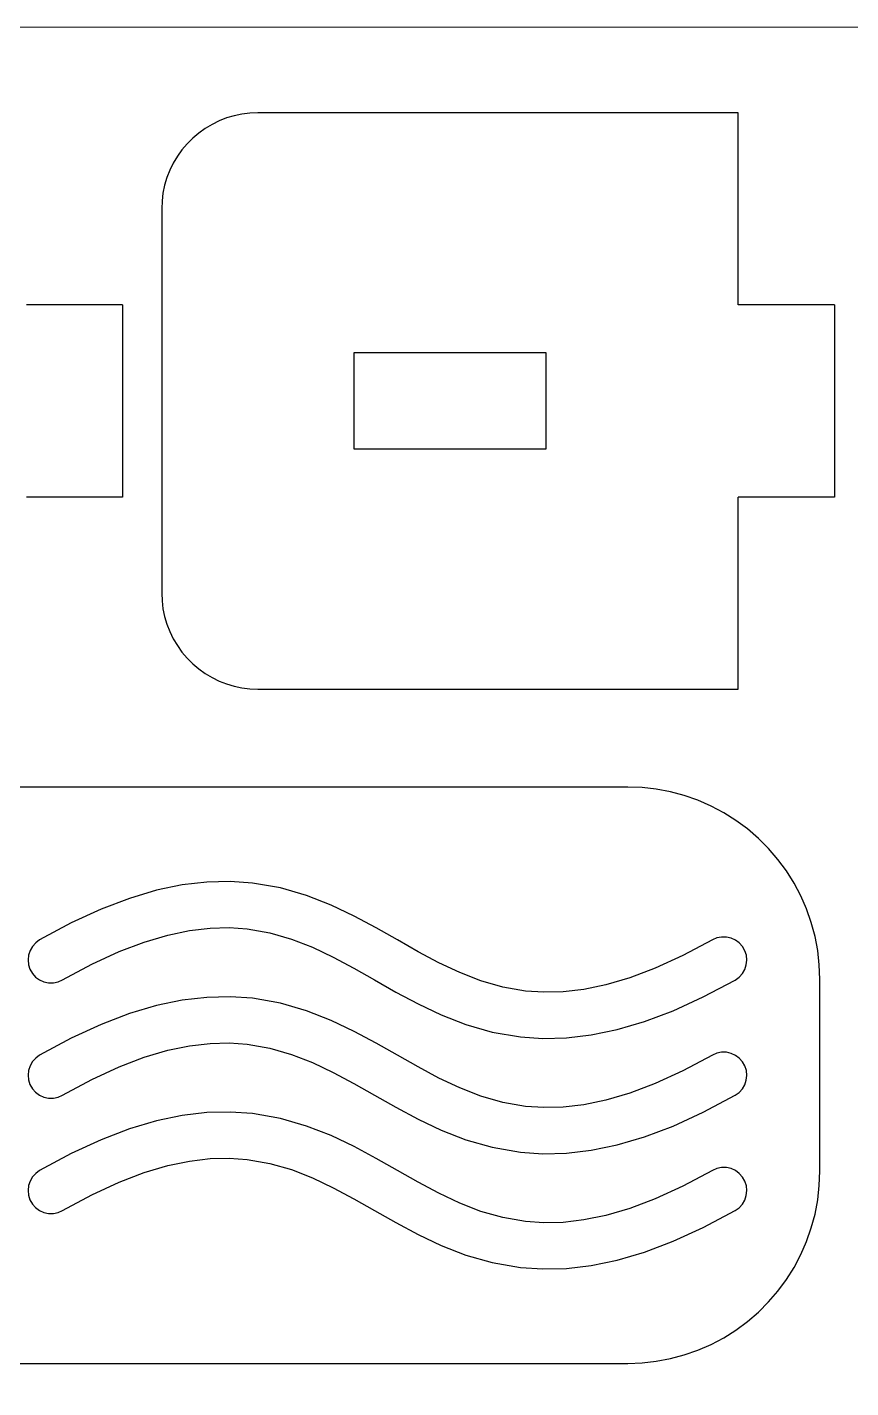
# Model space of a CAD drawing. Header units: millimetres. Extents: x -3928 to -434, y -548 to 1409.
# Drawn here: x -3730.2 to -3687.4, y 1251.6 to 1322.4 of the extents above; entities that cross this region are included whole.
import ezdxf

# ---------------------------------------------------------------- set-up
doc = ezdxf.new("R2010")
doc.units = ezdxf.units.MM
doc.header["$MEASUREMENT"] = 0
doc.layers.add('layer 1', color=7, linetype='Continuous')

msp = doc.modelspace()

# ---------------------------------------------------------------- linework, layer by layer
at = {"layer": 'layer 1', "color": 250, "lineweight": 9}
msp.add_lwpolyline([(-3928.424, 422.392), (-2728.424, 422.392), (-2728.424, 1322.392), (-3928.424, 1322.392), (-3928.424, 422.392)], close=True, dxfattribs=at)
at = {"layer": 'layer 1', "color": 1, "lineweight": 25}
for points, knots in [([(-3718.235, 1317.9389), (-3718.235, 1317.9389), (-3718.6477, 1317.9219), (-3718.6477, 1317.9219), (-3718.6477, 1317.9219), (-3718.6477, 1317.9219), (-3719.058, 1317.8708), (-3719.058, 1317.8708), (-3719.058, 1317.8708), (-3719.058, 1317.8708), (-3719.4623, 1317.7857), (-3719.4623, 1317.7857), (-3719.4623, 1317.7857), (-3719.4623, 1317.7857), (-3719.8585, 1317.6679), (-3719.8585, 1317.6679), (-3719.8585, 1317.6679), (-3719.8585, 1317.6679), (-3720.2434, 1317.5176), (-3720.2434, 1317.5176), (-3720.2434, 1317.5176), (-3720.2434, 1317.5176), (-3720.6148, 1317.3363), (-3720.6148, 1317.3363), (-3720.6148, 1317.3363), (-3720.6148, 1317.3363), (-3720.9697, 1317.1246), (-3720.9697, 1317.1246), (-3720.9697, 1317.1246), (-3720.9697, 1317.1246), (-3721.3059, 1316.8844), (-3721.3059, 1316.8844), (-3721.3059, 1316.8844), (-3721.3059, 1316.8844), (-3721.6213, 1316.6173), (-3721.6213, 1316.6173), (-3721.6213, 1316.6173), (-3721.6213, 1316.6173), (-3721.9138, 1316.3252), (-3721.9138, 1316.3252), (-3721.9138, 1316.3252), (-3721.9138, 1316.3252), (-3722.1808, 1316.0099), (-3722.1808, 1316.0099), (-3722.1808, 1316.0099), (-3722.1808, 1316.0099), (-3722.4207, 1315.6737), (-3722.4207, 1315.6737), (-3722.4207, 1315.6737), (-3722.4207, 1315.6737), (-3722.6324, 1315.3184), (-3722.6324, 1315.3184), (-3722.6324, 1315.3184), (-3722.6324, 1315.3184), (-3722.8137, 1314.9473), (-3722.8137, 1314.9473), (-3722.8137, 1314.9473), (-3722.8137, 1314.9473), (-3722.964, 1314.5624), (-3722.964, 1314.5624), (-3722.964, 1314.5624), (-3722.964, 1314.5624), (-3723.0822, 1314.1662), (-3723.0822, 1314.1662), (-3723.0822, 1314.1662), (-3723.0822, 1314.1662), (-3723.1668, 1313.762), (-3723.1668, 1313.762), (-3723.1668, 1313.762), (-3723.1668, 1313.762), (-3723.218, 1313.3517), (-3723.218, 1313.3517), (-3723.218, 1313.3517), (-3723.218, 1313.3517), (-3723.2349, 1312.9389), (-3723.2349, 1312.9389)], [0, 0, 0, 0, 0.05, 0.05, 0.05, 0.05, 0.1, 0.1, 0.1, 0.1, 0.15, 0.15, 0.15, 0.15, 0.2, 0.2, 0.2, 0.2, 0.25, 0.25, 0.25, 0.25, 0.3, 0.3, 0.3, 0.3, 0.35, 0.35, 0.35, 0.35, 0.4, 0.4, 0.4, 0.4, 0.45, 0.45, 0.45, 0.45, 0.5, 0.5, 0.5, 0.5, 0.55, 0.55, 0.55, 0.55, 0.6, 0.6, 0.6, 0.6, 0.65, 0.65, 0.65, 0.65, 0.7, 0.7, 0.7, 0.7, 0.75, 0.75, 0.75, 0.75, 0.8, 0.8, 0.8, 0.8, 0.85, 0.85, 0.85, 0.85, 0.9, 0.9, 0.9, 0.9, 1, 1, 1, 1]), ([(-3723.2349, 1292.9389), (-3723.2349, 1292.9389), (-3723.218, 1292.5258), (-3723.218, 1292.5258), (-3723.218, 1292.5258), (-3723.218, 1292.5258), (-3723.1668, 1292.1159), (-3723.1668, 1292.1159), (-3723.1668, 1292.1159), (-3723.1668, 1292.1159), (-3723.0822, 1291.7116), (-3723.0822, 1291.7116), (-3723.0822, 1291.7116), (-3723.0822, 1291.7116), (-3722.964, 1291.3154), (-3722.964, 1291.3154), (-3722.964, 1291.3154), (-3722.964, 1291.3154), (-3722.8137, 1290.9302), (-3722.8137, 1290.9302), (-3722.8137, 1290.9302), (-3722.8137, 1290.9302), (-3722.6324, 1290.5591), (-3722.6324, 1290.5591), (-3722.6324, 1290.5591), (-3722.6324, 1290.5591), (-3722.4207, 1290.2042), (-3722.4207, 1290.2042), (-3722.4207, 1290.2042), (-3722.4207, 1290.2042), (-3722.1808, 1289.8676), (-3722.1808, 1289.8676), (-3722.1808, 1289.8676), (-3722.1808, 1289.8676), (-3721.9138, 1289.5526), (-3721.9138, 1289.5526), (-3721.9138, 1289.5526), (-3721.9138, 1289.5526), (-3721.6213, 1289.2601), (-3721.6213, 1289.2601), (-3721.6213, 1289.2601), (-3721.6213, 1289.2601), (-3721.3059, 1288.9931), (-3721.3059, 1288.9931), (-3721.3059, 1288.9931), (-3721.3059, 1288.9931), (-3720.9697, 1288.7532), (-3720.9697, 1288.7532), (-3720.9697, 1288.7532), (-3720.9697, 1288.7532), (-3720.6148, 1288.5415), (-3720.6148, 1288.5415), (-3720.6148, 1288.5415), (-3720.6148, 1288.5415), (-3720.2434, 1288.3598), (-3720.2434, 1288.3598), (-3720.2434, 1288.3598), (-3720.2434, 1288.3598), (-3719.8585, 1288.2099), (-3719.8585, 1288.2099), (-3719.8585, 1288.2099), (-3719.8585, 1288.2099), (-3719.4623, 1288.0917), (-3719.4623, 1288.0917), (-3719.4623, 1288.0917), (-3719.4623, 1288.0917), (-3719.058, 1288.0071), (-3719.058, 1288.0071), (-3719.058, 1288.0071), (-3719.058, 1288.0071), (-3718.6477, 1287.9559), (-3718.6477, 1287.9559), (-3718.6477, 1287.9559), (-3718.6477, 1287.9559), (-3718.235, 1287.939), (-3718.235, 1287.939)], [0, 0, 0, 0, 0.05, 0.05, 0.05, 0.05, 0.1, 0.1, 0.1, 0.1, 0.15, 0.15, 0.15, 0.15, 0.2, 0.2, 0.2, 0.2, 0.25, 0.25, 0.25, 0.25, 0.3, 0.3, 0.3, 0.3, 0.35, 0.35, 0.35, 0.35, 0.4, 0.4, 0.4, 0.4, 0.45, 0.45, 0.45, 0.45, 0.5, 0.5, 0.5, 0.5, 0.55, 0.55, 0.55, 0.55, 0.6, 0.6, 0.6, 0.6, 0.65, 0.65, 0.65, 0.65, 0.7, 0.7, 0.7, 0.7, 0.75, 0.75, 0.75, 0.75, 0.8, 0.8, 0.8, 0.8, 0.85, 0.85, 0.85, 0.85, 0.9, 0.9, 0.9, 0.9, 1, 1, 1, 1]), ([(-3688.9896, 1272.8416), (-3688.9896, 1272.8416), (-3689.0174, 1273.5888), (-3689.0174, 1273.5888), (-3689.0174, 1273.5888), (-3689.0174, 1273.5888), (-3689.1014, 1274.3321), (-3689.1014, 1274.3321), (-3689.1014, 1274.3321), (-3689.1014, 1274.3321), (-3689.2404, 1275.0669), (-3689.2404, 1275.0669), (-3689.2404, 1275.0669), (-3689.2404, 1275.0669), (-3689.4337, 1275.7891), (-3689.4337, 1275.7891), (-3689.4337, 1275.7891), (-3689.4337, 1275.7891), (-3689.6807, 1276.495), (-3689.6807, 1276.495), (-3689.6807, 1276.495), (-3689.6807, 1276.495), (-3689.9798, 1277.1804), (-3689.9798, 1277.1804), (-3689.9798, 1277.1804), (-3689.9798, 1277.1804), (-3690.3294, 1277.8415), (-3690.3294, 1277.8415), (-3690.3294, 1277.8415), (-3690.3294, 1277.8415), (-3690.727, 1278.4748), (-3690.727, 1278.4748), (-3690.727, 1278.4748), (-3690.727, 1278.4748), (-3691.1711, 1279.0766), (-3691.1711, 1279.0766), (-3691.1711, 1279.0766), (-3691.1711, 1279.0766), (-3691.659, 1279.6432), (-3691.659, 1279.6432), (-3691.659, 1279.6432), (-3691.659, 1279.6432), (-3692.1878, 1280.172), (-3692.1878, 1280.172), (-3692.1878, 1280.172), (-3692.1878, 1280.172), (-3692.7548, 1280.6599), (-3692.7548, 1280.6599), (-3692.7548, 1280.6599), (-3692.7548, 1280.6599), (-3693.3562, 1281.104), (-3693.3562, 1281.104), (-3693.3562, 1281.104), (-3693.3562, 1281.104), (-3693.9895, 1281.502), (-3693.9895, 1281.502), (-3693.9895, 1281.502), (-3693.9895, 1281.502), (-3694.6506, 1281.8512), (-3694.6506, 1281.8512), (-3694.6506, 1281.8512), (-3694.6506, 1281.8512), (-3695.336, 1282.1504), (-3695.336, 1282.1504), (-3695.336, 1282.1504), (-3695.336, 1282.1504), (-3696.0419, 1282.3973), (-3696.0419, 1282.3973), (-3696.0419, 1282.3973), (-3696.0419, 1282.3973), (-3696.7644, 1282.591), (-3696.7644, 1282.591), (-3696.7644, 1282.591), (-3696.7644, 1282.591), (-3697.4993, 1282.73), (-3697.4993, 1282.73), (-3697.4993, 1282.73), (-3697.4993, 1282.73), (-3698.2422, 1282.8136), (-3698.2422, 1282.8136), (-3698.2422, 1282.8136), (-3698.2422, 1282.8136), (-3698.9894, 1282.8415), (-3698.9894, 1282.8415)], [0, 0, 0, 0, 0.0454545, 0.0454545, 0.0454545, 0.0454545, 0.0909091, 0.0909091, 0.0909091, 0.0909091, 0.1363636, 0.1363636, 0.1363636, 0.1363636, 0.1818182, 0.1818182, 0.1818182, 0.1818182, 0.2272727, 0.2272727, 0.2272727, 0.2272727, 0.2727273, 0.2727273, 0.2727273, 0.2727273, 0.3181818, 0.3181818, 0.3181818, 0.3181818, 0.3636364, 0.3636364, 0.3636364, 0.3636364, 0.4090909, 0.4090909, 0.4090909, 0.4090909, 0.4545455, 0.4545455, 0.4545455, 0.4545455, 0.5, 0.5, 0.5, 0.5, 0.5454545, 0.5454545, 0.5454545, 0.5454545, 0.5909091, 0.5909091, 0.5909091, 0.5909091, 0.6363636, 0.6363636, 0.6363636, 0.6363636, 0.6818182, 0.6818182, 0.6818182, 0.6818182, 0.7272727, 0.7272727, 0.7272727, 0.7272727, 0.7727273, 0.7727273, 0.7727273, 0.7727273, 0.8181818, 0.8181818, 0.8181818, 0.8181818, 0.8636364, 0.8636364, 0.8636364, 0.8636364, 0.9090909, 0.9090909, 0.9090909, 0.9090909, 1, 1, 1, 1]), ([(-3694.5825, 1274.8849), (-3694.5825, 1274.8849), (-3696.121, 1274.0658), (-3696.121, 1274.0658), (-3696.121, 1274.0658), (-3696.121, 1274.0658), (-3697.5536, 1273.411), (-3697.5536, 1273.411), (-3697.5536, 1273.411), (-3697.5536, 1273.411), (-3698.8853, 1272.9083), (-3698.8853, 1272.9083), (-3698.8853, 1272.9083), (-3698.8853, 1272.9083), (-3700.1229, 1272.5449), (-3700.1229, 1272.5449), (-3700.1229, 1272.5449), (-3700.1229, 1272.5449), (-3701.2736, 1272.3072), (-3701.2736, 1272.3072), (-3701.2736, 1272.3072), (-3701.2736, 1272.3072), (-3702.3464, 1272.1823), (-3702.3464, 1272.1823), (-3702.3464, 1272.1823), (-3702.3464, 1272.1823), (-3703.3511, 1272.1572), (-3703.3511, 1272.1572), (-3703.3511, 1272.1572), (-3703.3511, 1272.1572), (-3704.2987, 1272.2214), (-3704.2987, 1272.2214), (-3704.2987, 1272.2214), (-3704.2987, 1272.2214), (-3705.4925, 1272.4282), (-3705.4925, 1272.4282), (-3705.4925, 1272.4282), (-3705.4925, 1272.4282), (-3706.6288, 1272.7548), (-3706.6288, 1272.7548), (-3706.6288, 1272.7548), (-3706.6288, 1272.7548), (-3707.7284, 1273.1838), (-3707.7284, 1273.1838), (-3707.7284, 1273.1838), (-3707.7284, 1273.1838), (-3708.8079, 1273.6964), (-3708.8079, 1273.6964), (-3708.8079, 1273.6964), (-3708.8079, 1273.6964), (-3709.8825, 1274.2707), (-3709.8825, 1274.2707), (-3709.8825, 1274.2707), (-3709.8825, 1274.2707), (-3710.9666, 1274.8835), (-3710.9666, 1274.8835), (-3710.9666, 1274.8835), (-3710.9666, 1274.8835), (-3712.0743, 1275.5114), (-3712.0743, 1275.5114), (-3712.0743, 1275.5114), (-3712.0743, 1275.5114), (-3713.2219, 1276.1263), (-3713.2219, 1276.1263), (-3713.2219, 1276.1263), (-3713.2219, 1276.1263), (-3714.4255, 1276.6985), (-3714.4255, 1276.6985), (-3714.4255, 1276.6985), (-3714.4255, 1276.6985), (-3715.7005, 1277.1984), (-3715.7005, 1277.1984), (-3715.7005, 1277.1984), (-3715.7005, 1277.1984), (-3717.0608, 1277.5925), (-3717.0608, 1277.5925), (-3717.0608, 1277.5925), (-3717.0608, 1277.5925), (-3718.5164, 1277.8461), (-3718.5164, 1277.8461), (-3718.5164, 1277.8461), (-3718.5164, 1277.8461), (-3719.6738, 1277.9251), (-3719.6738, 1277.9251), (-3719.6738, 1277.9251), (-3719.6738, 1277.9251), (-3720.8898, 1277.8952), (-3720.8898, 1277.8952), (-3720.8898, 1277.8952), (-3720.8898, 1277.8952), (-3722.1658, 1277.7452), (-3722.1658, 1277.7452), (-3722.1658, 1277.7452), (-3722.1658, 1277.7452), (-3723.5046, 1277.4658), (-3723.5046, 1277.4658), (-3723.5046, 1277.4658), (-3723.5046, 1277.4658), (-3724.9105, 1277.0488), (-3724.9105, 1277.0488), (-3724.9105, 1277.0488), (-3724.9105, 1277.0488), (-3726.3882, 1276.4851), (-3726.3882, 1276.4851), (-3726.3882, 1276.4851), (-3726.3882, 1276.4851), (-3727.9451, 1275.7661), (-3727.9451, 1275.7661), (-3727.9451, 1275.7661), (-3727.9451, 1275.7661), (-3729.5872, 1274.8821), (-3729.5872, 1274.8821)], [0, 0, 0, 0, 0.0344828, 0.0344828, 0.0344828, 0.0344828, 0.0689655, 0.0689655, 0.0689655, 0.0689655, 0.1034483, 0.1034483, 0.1034483, 0.1034483, 0.137931, 0.137931, 0.137931, 0.137931, 0.1724138, 0.1724138, 0.1724138, 0.1724138, 0.2068966, 0.2068966, 0.2068966, 0.2068966, 0.2413793, 0.2413793, 0.2413793, 0.2413793, 0.2758621, 0.2758621, 0.2758621, 0.2758621, 0.3103448, 0.3103448, 0.3103448, 0.3103448, 0.3448276, 0.3448276, 0.3448276, 0.3448276, 0.3793103, 0.3793103, 0.3793103, 0.3793103, 0.4137931, 0.4137931, 0.4137931, 0.4137931, 0.4482759, 0.4482759, 0.4482759, 0.4482759, 0.4827586, 0.4827586, 0.4827586, 0.4827586, 0.5172414, 0.5172414, 0.5172414, 0.5172414, 0.5517241, 0.5517241, 0.5517241, 0.5517241, 0.5862069, 0.5862069, 0.5862069, 0.5862069, 0.6206897, 0.6206897, 0.6206897, 0.6206897, 0.6551724, 0.6551724, 0.6551724, 0.6551724, 0.6896552, 0.6896552, 0.6896552, 0.6896552, 0.7241379, 0.7241379, 0.7241379, 0.7241379, 0.7586207, 0.7586207, 0.7586207, 0.7586207, 0.7931034, 0.7931034, 0.7931034, 0.7931034, 0.8275862, 0.8275862, 0.8275862, 0.8275862, 0.862069, 0.862069, 0.862069, 0.862069, 0.8965517, 0.8965517, 0.8965517, 0.8965517, 0.9310345, 0.9310345, 0.9310345, 0.9310345, 1, 1, 1, 1]), ([(-3728.3917, 1272.8011), (-3728.3917, 1272.8011), (-3726.8708, 1273.6198), (-3726.8708, 1273.6198), (-3726.8708, 1273.6198), (-3726.8708, 1273.6198), (-3725.4551, 1274.2743), (-3725.4551, 1274.2743), (-3725.4551, 1274.2743), (-3725.4551, 1274.2743), (-3724.1393, 1274.7763), (-3724.1393, 1274.7763), (-3724.1393, 1274.7763), (-3724.1393, 1274.7763), (-3722.9166, 1275.1393), (-3722.9166, 1275.1393), (-3722.9166, 1275.1393), (-3722.9166, 1275.1393), (-3721.7799, 1275.3763), (-3721.7799, 1275.3763), (-3721.7799, 1275.3763), (-3721.7799, 1275.3763), (-3720.7198, 1275.5012), (-3720.7198, 1275.5012), (-3720.7198, 1275.5012), (-3720.7198, 1275.5012), (-3719.7271, 1275.5259), (-3719.7271, 1275.5259), (-3719.7271, 1275.5259), (-3719.7271, 1275.5259), (-3718.7901, 1275.4621), (-3718.7901, 1275.4621), (-3718.7901, 1275.4621), (-3718.7901, 1275.4621), (-3717.608, 1275.2557), (-3717.608, 1275.2557), (-3717.608, 1275.2557), (-3717.608, 1275.2557), (-3716.4812, 1274.929), (-3716.4812, 1274.929), (-3716.4812, 1274.929), (-3716.4812, 1274.929), (-3715.3886, 1274.5004), (-3715.3886, 1274.5004), (-3715.3886, 1274.5004), (-3715.3886, 1274.5004), (-3714.3134, 1273.9878), (-3714.3134, 1273.9878), (-3714.3134, 1273.9878), (-3714.3134, 1273.9878), (-3713.2409, 1273.4131), (-3713.2409, 1273.4131), (-3713.2409, 1273.4131), (-3713.2409, 1273.4131), (-3712.1572, 1272.7996), (-3712.1572, 1272.7996), (-3712.1572, 1272.7996), (-3712.1572, 1272.7996), (-3711.0477, 1272.1713), (-3711.0477, 1272.1713), (-3711.0477, 1272.1713), (-3711.0477, 1272.1713), (-3709.8962, 1271.5565), (-3709.8962, 1271.5565), (-3709.8962, 1271.5565), (-3709.8962, 1271.5565), (-3708.6873, 1270.9839), (-3708.6873, 1270.9839), (-3708.6873, 1270.9839), (-3708.6873, 1270.9839), (-3707.4049, 1270.484), (-3707.4049, 1270.484), (-3707.4049, 1270.484), (-3707.4049, 1270.484), (-3706.0358, 1270.0903), (-3706.0358, 1270.0903), (-3706.0358, 1270.0903), (-3706.0358, 1270.0903), (-3704.57, 1269.8367), (-3704.57, 1269.8367), (-3704.57, 1269.8367), (-3704.57, 1269.8367), (-3703.4037, 1269.758), (-3703.4037, 1269.758), (-3703.4037, 1269.758), (-3703.4037, 1269.758), (-3702.1782, 1269.788), (-3702.1782, 1269.788), (-3702.1782, 1269.788), (-3702.1782, 1269.788), (-3700.8916, 1269.9379), (-3700.8916, 1269.9379), (-3700.8916, 1269.9379), (-3700.8916, 1269.9379), (-3699.5404, 1270.2166), (-3699.5404, 1270.2166), (-3699.5404, 1270.2166), (-3699.5404, 1270.2166), (-3698.1216, 1270.6332), (-3698.1216, 1270.6332), (-3698.1216, 1270.6332), (-3698.1216, 1270.6332), (-3696.629, 1271.1963), (-3696.629, 1271.1963), (-3696.629, 1271.1963), (-3696.629, 1271.1963), (-3695.0563, 1271.9149), (-3695.0563, 1271.9149), (-3695.0563, 1271.9149), (-3695.0563, 1271.9149), (-3693.3968, 1272.7982), (-3693.3968, 1272.7982)], [0, 0, 0, 0, 0.0344828, 0.0344828, 0.0344828, 0.0344828, 0.0689655, 0.0689655, 0.0689655, 0.0689655, 0.1034483, 0.1034483, 0.1034483, 0.1034483, 0.137931, 0.137931, 0.137931, 0.137931, 0.1724138, 0.1724138, 0.1724138, 0.1724138, 0.2068966, 0.2068966, 0.2068966, 0.2068966, 0.2413793, 0.2413793, 0.2413793, 0.2413793, 0.2758621, 0.2758621, 0.2758621, 0.2758621, 0.3103448, 0.3103448, 0.3103448, 0.3103448, 0.3448276, 0.3448276, 0.3448276, 0.3448276, 0.3793103, 0.3793103, 0.3793103, 0.3793103, 0.4137931, 0.4137931, 0.4137931, 0.4137931, 0.4482759, 0.4482759, 0.4482759, 0.4482759, 0.4827586, 0.4827586, 0.4827586, 0.4827586, 0.5172414, 0.5172414, 0.5172414, 0.5172414, 0.5517241, 0.5517241, 0.5517241, 0.5517241, 0.5862069, 0.5862069, 0.5862069, 0.5862069, 0.6206897, 0.6206897, 0.6206897, 0.6206897, 0.6551724, 0.6551724, 0.6551724, 0.6551724, 0.6896552, 0.6896552, 0.6896552, 0.6896552, 0.7241379, 0.7241379, 0.7241379, 0.7241379, 0.7586207, 0.7586207, 0.7586207, 0.7586207, 0.7931034, 0.7931034, 0.7931034, 0.7931034, 0.8275862, 0.8275862, 0.8275862, 0.8275862, 0.862069, 0.862069, 0.862069, 0.862069, 0.8965517, 0.8965517, 0.8965517, 0.8965517, 0.9310345, 0.9310345, 0.9310345, 0.9310345, 1, 1, 1, 1]), ([(-3729.5872, 1274.8821), (-3729.5872, 1274.8821), (-3729.7908, 1274.735), (-3729.7908, 1274.735), (-3729.7908, 1274.735), (-3729.7908, 1274.735), (-3729.9591, 1274.5491), (-3729.9591, 1274.5491), (-3729.9591, 1274.5491), (-3729.9591, 1274.5491), (-3730.0846, 1274.3321), (-3730.0846, 1274.3321), (-3730.0846, 1274.3321), (-3730.0846, 1274.3321), (-3730.163, 1274.0936), (-3730.163, 1274.0936), (-3730.163, 1274.0936), (-3730.163, 1274.0936), (-3730.1894, 1273.8442), (-3730.1894, 1273.8442), (-3730.1894, 1273.8442), (-3730.1894, 1273.8442), (-3730.1637, 1273.5944), (-3730.1637, 1273.5944), (-3730.1637, 1273.5944), (-3730.1637, 1273.5944), (-3730.0868, 1273.356), (-3730.0868, 1273.356), (-3730.0868, 1273.356), (-3730.0868, 1273.356), (-3729.9619, 1273.1383), (-3729.9619, 1273.1383), (-3729.9619, 1273.1383), (-3729.9619, 1273.1383), (-3729.7943, 1272.9517), (-3729.7943, 1272.9517), (-3729.7943, 1272.9517), (-3729.7943, 1272.9517), (-3729.5918, 1272.8035), (-3729.5918, 1272.8035), (-3729.5918, 1272.8035), (-3729.5918, 1272.8035), (-3729.3629, 1272.7012), (-3729.3629, 1272.7012), (-3729.3629, 1272.7012), (-3729.3629, 1272.7012), (-3729.1173, 1272.6487), (-3729.1173, 1272.6487), (-3729.1173, 1272.6487), (-3729.1173, 1272.6487), (-3728.8665, 1272.6479), (-3728.8665, 1272.6479), (-3728.8665, 1272.6479), (-3728.8665, 1272.6479), (-3728.621, 1272.6995), (-3728.621, 1272.6995), (-3728.621, 1272.6995), (-3728.621, 1272.6995), (-3728.3917, 1272.8011), (-3728.3917, 1272.8011)], [0, 0, 0, 0, 0.0625, 0.0625, 0.0625, 0.0625, 0.125, 0.125, 0.125, 0.125, 0.1875, 0.1875, 0.1875, 0.1875, 0.25, 0.25, 0.25, 0.25, 0.3125, 0.3125, 0.3125, 0.3125, 0.375, 0.375, 0.375, 0.375, 0.4375, 0.4375, 0.4375, 0.4375, 0.5, 0.5, 0.5, 0.5, 0.5625, 0.5625, 0.5625, 0.5625, 0.625, 0.625, 0.625, 0.625, 0.6875, 0.6875, 0.6875, 0.6875, 0.75, 0.75, 0.75, 0.75, 0.8125, 0.8125, 0.8125, 0.8125, 0.875, 0.875, 0.875, 0.875, 1, 1, 1, 1]), ([(-3693.3968, 1272.7982), (-3693.3968, 1272.7982), (-3693.1926, 1272.9443), (-3693.1926, 1272.9443), (-3693.1926, 1272.9443), (-3693.1926, 1272.9443), (-3693.0236, 1273.1298), (-3693.0236, 1273.1298), (-3693.0236, 1273.1298), (-3693.0236, 1273.1298), (-3692.8966, 1273.3461), (-3692.8966, 1273.3461), (-3692.8966, 1273.3461), (-3692.8966, 1273.3461), (-3692.8176, 1273.5842), (-3692.8176, 1273.5842), (-3692.8176, 1273.5842), (-3692.8176, 1273.5842), (-3692.7897, 1273.8333), (-3692.7897, 1273.8333), (-3692.7897, 1273.8333), (-3692.7897, 1273.8333), (-3692.814, 1274.083), (-3692.814, 1274.083), (-3692.814, 1274.083), (-3692.814, 1274.083), (-3692.8899, 1274.3222), (-3692.8899, 1274.3222), (-3692.8899, 1274.3222), (-3692.8899, 1274.3222), (-3693.0141, 1274.5402), (-3693.0141, 1274.5402), (-3693.0141, 1274.5402), (-3693.0141, 1274.5402), (-3693.1806, 1274.7279), (-3693.1806, 1274.7279), (-3693.1806, 1274.7279), (-3693.1806, 1274.7279), (-3693.3824, 1274.8768), (-3693.3824, 1274.8768), (-3693.3824, 1274.8768), (-3693.3824, 1274.8768), (-3693.611, 1274.9805), (-3693.611, 1274.9805), (-3693.611, 1274.9805), (-3693.611, 1274.9805), (-3693.8561, 1275.0341), (-3693.8561, 1275.0341), (-3693.8561, 1275.0341), (-3693.8561, 1275.0341), (-3694.107, 1275.0359), (-3694.107, 1275.0359), (-3694.107, 1275.0359), (-3694.107, 1275.0359), (-3694.3525, 1274.9855), (-3694.3525, 1274.9855), (-3694.3525, 1274.9855), (-3694.3525, 1274.9855), (-3694.5825, 1274.8849), (-3694.5825, 1274.8849)], [0, 0, 0, 0, 0.0625, 0.0625, 0.0625, 0.0625, 0.125, 0.125, 0.125, 0.125, 0.1875, 0.1875, 0.1875, 0.1875, 0.25, 0.25, 0.25, 0.25, 0.3125, 0.3125, 0.3125, 0.3125, 0.375, 0.375, 0.375, 0.375, 0.4375, 0.4375, 0.4375, 0.4375, 0.5, 0.5, 0.5, 0.5, 0.5625, 0.5625, 0.5625, 0.5625, 0.625, 0.625, 0.625, 0.625, 0.6875, 0.6875, 0.6875, 0.6875, 0.75, 0.75, 0.75, 0.75, 0.8125, 0.8125, 0.8125, 0.8125, 0.875, 0.875, 0.875, 0.875, 1, 1, 1, 1]), ([(-3694.5825, 1268.8849), (-3694.5825, 1268.8849), (-3696.121, 1268.0657), (-3696.121, 1268.0657), (-3696.121, 1268.0657), (-3696.121, 1268.0657), (-3697.5536, 1267.411), (-3697.5536, 1267.411), (-3697.5536, 1267.411), (-3697.5536, 1267.411), (-3698.8853, 1266.9083), (-3698.8853, 1266.9083), (-3698.8853, 1266.9083), (-3698.8853, 1266.9083), (-3700.1229, 1266.5449), (-3700.1229, 1266.5449), (-3700.1229, 1266.5449), (-3700.1229, 1266.5449), (-3701.2736, 1266.3071), (-3701.2736, 1266.3071), (-3701.2736, 1266.3071), (-3701.2736, 1266.3071), (-3702.3464, 1266.1822), (-3702.3464, 1266.1822), (-3702.3464, 1266.1822), (-3702.3464, 1266.1822), (-3703.3511, 1266.1572), (-3703.3511, 1266.1572), (-3703.3511, 1266.1572), (-3703.3511, 1266.1572), (-3704.2987, 1266.2214), (-3704.2987, 1266.2214), (-3704.2987, 1266.2214), (-3704.2987, 1266.2214), (-3705.4925, 1266.4281), (-3705.4925, 1266.4281), (-3705.4925, 1266.4281), (-3705.4925, 1266.4281), (-3706.6288, 1266.7548), (-3706.6288, 1266.7548), (-3706.6288, 1266.7548), (-3706.6288, 1266.7548), (-3707.7284, 1267.1838), (-3707.7284, 1267.1838), (-3707.7284, 1267.1838), (-3707.7284, 1267.1838), (-3708.8079, 1267.6964), (-3708.8079, 1267.6964), (-3708.8079, 1267.6964), (-3708.8079, 1267.6964), (-3709.8825, 1268.2707), (-3709.8825, 1268.2707), (-3709.8825, 1268.2707), (-3709.8825, 1268.2707), (-3710.9666, 1268.8835), (-3710.9666, 1268.8835), (-3710.9666, 1268.8835), (-3710.9666, 1268.8835), (-3712.0743, 1269.5114), (-3712.0743, 1269.5114), (-3712.0743, 1269.5114), (-3712.0743, 1269.5114), (-3713.2219, 1270.1263), (-3713.2219, 1270.1263), (-3713.2219, 1270.1263), (-3713.2219, 1270.1263), (-3714.4255, 1270.6985), (-3714.4255, 1270.6985), (-3714.4255, 1270.6985), (-3714.4255, 1270.6985), (-3715.7005, 1271.1984), (-3715.7005, 1271.1984), (-3715.7005, 1271.1984), (-3715.7005, 1271.1984), (-3717.0608, 1271.5924), (-3717.0608, 1271.5924), (-3717.0608, 1271.5924), (-3717.0608, 1271.5924), (-3718.5164, 1271.8464), (-3718.5164, 1271.8464), (-3718.5164, 1271.8464), (-3718.5164, 1271.8464), (-3719.6738, 1271.9251), (-3719.6738, 1271.9251), (-3719.6738, 1271.9251), (-3719.6738, 1271.9251), (-3720.8898, 1271.8951), (-3720.8898, 1271.8951), (-3720.8898, 1271.8951), (-3720.8898, 1271.8951), (-3722.1658, 1271.7452), (-3722.1658, 1271.7452), (-3722.1658, 1271.7452), (-3722.1658, 1271.7452), (-3723.5046, 1271.4658), (-3723.5046, 1271.4658), (-3723.5046, 1271.4658), (-3723.5046, 1271.4658), (-3724.9105, 1271.0488), (-3724.9105, 1271.0488), (-3724.9105, 1271.0488), (-3724.9105, 1271.0488), (-3726.3882, 1270.4854), (-3726.3882, 1270.4854), (-3726.3882, 1270.4854), (-3726.3882, 1270.4854), (-3727.9451, 1269.7661), (-3727.9451, 1269.7661), (-3727.9451, 1269.7661), (-3727.9451, 1269.7661), (-3729.5872, 1268.882), (-3729.5872, 1268.882)], [0, 0, 0, 0, 0.0344828, 0.0344828, 0.0344828, 0.0344828, 0.0689655, 0.0689655, 0.0689655, 0.0689655, 0.1034483, 0.1034483, 0.1034483, 0.1034483, 0.137931, 0.137931, 0.137931, 0.137931, 0.1724138, 0.1724138, 0.1724138, 0.1724138, 0.2068966, 0.2068966, 0.2068966, 0.2068966, 0.2413793, 0.2413793, 0.2413793, 0.2413793, 0.2758621, 0.2758621, 0.2758621, 0.2758621, 0.3103448, 0.3103448, 0.3103448, 0.3103448, 0.3448276, 0.3448276, 0.3448276, 0.3448276, 0.3793103, 0.3793103, 0.3793103, 0.3793103, 0.4137931, 0.4137931, 0.4137931, 0.4137931, 0.4482759, 0.4482759, 0.4482759, 0.4482759, 0.4827586, 0.4827586, 0.4827586, 0.4827586, 0.5172414, 0.5172414, 0.5172414, 0.5172414, 0.5517241, 0.5517241, 0.5517241, 0.5517241, 0.5862069, 0.5862069, 0.5862069, 0.5862069, 0.6206897, 0.6206897, 0.6206897, 0.6206897, 0.6551724, 0.6551724, 0.6551724, 0.6551724, 0.6896552, 0.6896552, 0.6896552, 0.6896552, 0.7241379, 0.7241379, 0.7241379, 0.7241379, 0.7586207, 0.7586207, 0.7586207, 0.7586207, 0.7931034, 0.7931034, 0.7931034, 0.7931034, 0.8275862, 0.8275862, 0.8275862, 0.8275862, 0.862069, 0.862069, 0.862069, 0.862069, 0.8965517, 0.8965517, 0.8965517, 0.8965517, 0.9310345, 0.9310345, 0.9310345, 0.9310345, 1, 1, 1, 1]), ([(-3728.3917, 1266.801), (-3728.3917, 1266.801), (-3726.8708, 1267.6198), (-3726.8708, 1267.6198), (-3726.8708, 1267.6198), (-3726.8708, 1267.6198), (-3725.4551, 1268.2742), (-3725.4551, 1268.2742), (-3725.4551, 1268.2742), (-3725.4551, 1268.2742), (-3724.1393, 1268.7762), (-3724.1393, 1268.7762), (-3724.1393, 1268.7762), (-3724.1393, 1268.7762), (-3722.9166, 1269.1392), (-3722.9166, 1269.1392), (-3722.9166, 1269.1392), (-3722.9166, 1269.1392), (-3721.7799, 1269.3763), (-3721.7799, 1269.3763), (-3721.7799, 1269.3763), (-3721.7799, 1269.3763), (-3720.7198, 1269.5012), (-3720.7198, 1269.5012), (-3720.7198, 1269.5012), (-3720.7198, 1269.5012), (-3719.7271, 1269.5259), (-3719.7271, 1269.5259), (-3719.7271, 1269.5259), (-3719.7271, 1269.5259), (-3718.7901, 1269.462), (-3718.7901, 1269.462), (-3718.7901, 1269.462), (-3718.7901, 1269.462), (-3717.608, 1269.2556), (-3717.608, 1269.2556), (-3717.608, 1269.2556), (-3717.608, 1269.2556), (-3716.4812, 1268.929), (-3716.4812, 1268.929), (-3716.4812, 1268.929), (-3716.4812, 1268.929), (-3715.3886, 1268.5003), (-3715.3886, 1268.5003), (-3715.3886, 1268.5003), (-3715.3886, 1268.5003), (-3714.3134, 1267.9878), (-3714.3134, 1267.9878), (-3714.3134, 1267.9878), (-3714.3134, 1267.9878), (-3713.2409, 1267.4131), (-3713.2409, 1267.4131), (-3713.2409, 1267.4131), (-3713.2409, 1267.4131), (-3712.1572, 1266.7996), (-3712.1572, 1266.7996), (-3712.1572, 1266.7996), (-3712.1572, 1266.7996), (-3711.0477, 1266.1713), (-3711.0477, 1266.1713), (-3711.0477, 1266.1713), (-3711.0477, 1266.1713), (-3709.8962, 1265.5564), (-3709.8962, 1265.5564), (-3709.8962, 1265.5564), (-3709.8962, 1265.5564), (-3708.6873, 1264.9838), (-3708.6873, 1264.9838), (-3708.6873, 1264.9838), (-3708.6873, 1264.9838), (-3707.4049, 1264.484), (-3707.4049, 1264.484), (-3707.4049, 1264.484), (-3707.4049, 1264.484), (-3706.0358, 1264.0903), (-3706.0358, 1264.0903), (-3706.0358, 1264.0903), (-3706.0358, 1264.0903), (-3704.57, 1263.8366), (-3704.57, 1263.8366), (-3704.57, 1263.8366), (-3704.57, 1263.8366), (-3703.4037, 1263.7579), (-3703.4037, 1263.7579), (-3703.4037, 1263.7579), (-3703.4037, 1263.7579), (-3702.1782, 1263.7883), (-3702.1782, 1263.7883), (-3702.1782, 1263.7883), (-3702.1782, 1263.7883), (-3700.8916, 1263.9379), (-3700.8916, 1263.9379), (-3700.8916, 1263.9379), (-3700.8916, 1263.9379), (-3699.5404, 1264.2166), (-3699.5404, 1264.2166), (-3699.5404, 1264.2166), (-3699.5404, 1264.2166), (-3698.1216, 1264.6332), (-3698.1216, 1264.6332), (-3698.1216, 1264.6332), (-3698.1216, 1264.6332), (-3696.629, 1265.1962), (-3696.629, 1265.1962), (-3696.629, 1265.1962), (-3696.629, 1265.1962), (-3695.0563, 1265.9148), (-3695.0563, 1265.9148), (-3695.0563, 1265.9148), (-3695.0563, 1265.9148), (-3693.3968, 1266.7982), (-3693.3968, 1266.7982)], [0, 0, 0, 0, 0.0344828, 0.0344828, 0.0344828, 0.0344828, 0.0689655, 0.0689655, 0.0689655, 0.0689655, 0.1034483, 0.1034483, 0.1034483, 0.1034483, 0.137931, 0.137931, 0.137931, 0.137931, 0.1724138, 0.1724138, 0.1724138, 0.1724138, 0.2068966, 0.2068966, 0.2068966, 0.2068966, 0.2413793, 0.2413793, 0.2413793, 0.2413793, 0.2758621, 0.2758621, 0.2758621, 0.2758621, 0.3103448, 0.3103448, 0.3103448, 0.3103448, 0.3448276, 0.3448276, 0.3448276, 0.3448276, 0.3793103, 0.3793103, 0.3793103, 0.3793103, 0.4137931, 0.4137931, 0.4137931, 0.4137931, 0.4482759, 0.4482759, 0.4482759, 0.4482759, 0.4827586, 0.4827586, 0.4827586, 0.4827586, 0.5172414, 0.5172414, 0.5172414, 0.5172414, 0.5517241, 0.5517241, 0.5517241, 0.5517241, 0.5862069, 0.5862069, 0.5862069, 0.5862069, 0.6206897, 0.6206897, 0.6206897, 0.6206897, 0.6551724, 0.6551724, 0.6551724, 0.6551724, 0.6896552, 0.6896552, 0.6896552, 0.6896552, 0.7241379, 0.7241379, 0.7241379, 0.7241379, 0.7586207, 0.7586207, 0.7586207, 0.7586207, 0.7931034, 0.7931034, 0.7931034, 0.7931034, 0.8275862, 0.8275862, 0.8275862, 0.8275862, 0.862069, 0.862069, 0.862069, 0.862069, 0.8965517, 0.8965517, 0.8965517, 0.8965517, 0.9310345, 0.9310345, 0.9310345, 0.9310345, 1, 1, 1, 1]), ([(-3729.5872, 1268.882), (-3729.5872, 1268.882), (-3729.7908, 1268.7349), (-3729.7908, 1268.7349), (-3729.7908, 1268.7349), (-3729.7908, 1268.7349), (-3729.9591, 1268.549), (-3729.9591, 1268.549), (-3729.9591, 1268.549), (-3729.9591, 1268.549), (-3730.0846, 1268.3321), (-3730.0846, 1268.3321), (-3730.0846, 1268.3321), (-3730.0846, 1268.3321), (-3730.163, 1268.0936), (-3730.163, 1268.0936), (-3730.163, 1268.0936), (-3730.163, 1268.0936), (-3730.1894, 1267.8442), (-3730.1894, 1267.8442), (-3730.1894, 1267.8442), (-3730.1894, 1267.8442), (-3730.1637, 1267.5944), (-3730.1637, 1267.5944), (-3730.1637, 1267.5944), (-3730.1637, 1267.5944), (-3730.0868, 1267.3559), (-3730.0868, 1267.3559), (-3730.0868, 1267.3559), (-3730.0868, 1267.3559), (-3729.9619, 1267.1383), (-3729.9619, 1267.1383), (-3729.9619, 1267.1383), (-3729.9619, 1267.1383), (-3729.7943, 1266.9516), (-3729.7943, 1266.9516), (-3729.7943, 1266.9516), (-3729.7943, 1266.9516), (-3729.5918, 1266.8035), (-3729.5918, 1266.8035), (-3729.5918, 1266.8035), (-3729.5918, 1266.8035), (-3729.3629, 1266.7012), (-3729.3629, 1266.7012), (-3729.3629, 1266.7012), (-3729.3629, 1266.7012), (-3729.1173, 1266.6486), (-3729.1173, 1266.6486), (-3729.1173, 1266.6486), (-3729.1173, 1266.6486), (-3728.8665, 1266.6479), (-3728.8665, 1266.6479), (-3728.8665, 1266.6479), (-3728.8665, 1266.6479), (-3728.621, 1266.6994), (-3728.621, 1266.6994), (-3728.621, 1266.6994), (-3728.621, 1266.6994), (-3728.3917, 1266.801), (-3728.3917, 1266.801)], [0, 0, 0, 0, 0.0625, 0.0625, 0.0625, 0.0625, 0.125, 0.125, 0.125, 0.125, 0.1875, 0.1875, 0.1875, 0.1875, 0.25, 0.25, 0.25, 0.25, 0.3125, 0.3125, 0.3125, 0.3125, 0.375, 0.375, 0.375, 0.375, 0.4375, 0.4375, 0.4375, 0.4375, 0.5, 0.5, 0.5, 0.5, 0.5625, 0.5625, 0.5625, 0.5625, 0.625, 0.625, 0.625, 0.625, 0.6875, 0.6875, 0.6875, 0.6875, 0.75, 0.75, 0.75, 0.75, 0.8125, 0.8125, 0.8125, 0.8125, 0.875, 0.875, 0.875, 0.875, 1, 1, 1, 1]), ([(-3693.3968, 1266.7982), (-3693.3968, 1266.7982), (-3693.1926, 1266.9442), (-3693.1926, 1266.9442), (-3693.1926, 1266.9442), (-3693.1926, 1266.9442), (-3693.0236, 1267.1298), (-3693.0236, 1267.1298), (-3693.0236, 1267.1298), (-3693.0236, 1267.1298), (-3692.8966, 1267.346), (-3692.8966, 1267.346), (-3692.8966, 1267.346), (-3692.8966, 1267.346), (-3692.8176, 1267.5842), (-3692.8176, 1267.5842), (-3692.8176, 1267.5842), (-3692.8176, 1267.5842), (-3692.7897, 1267.8336), (-3692.7897, 1267.8336), (-3692.7897, 1267.8336), (-3692.7897, 1267.8336), (-3692.814, 1268.083), (-3692.814, 1268.083), (-3692.814, 1268.083), (-3692.814, 1268.083), (-3692.8899, 1268.3222), (-3692.8899, 1268.3222), (-3692.8899, 1268.3222), (-3692.8899, 1268.3222), (-3693.0141, 1268.5402), (-3693.0141, 1268.5402), (-3693.0141, 1268.5402), (-3693.0141, 1268.5402), (-3693.1806, 1268.7279), (-3693.1806, 1268.7279), (-3693.1806, 1268.7279), (-3693.1806, 1268.7279), (-3693.3824, 1268.8768), (-3693.3824, 1268.8768), (-3693.3824, 1268.8768), (-3693.3824, 1268.8768), (-3693.611, 1268.9805), (-3693.611, 1268.9805), (-3693.611, 1268.9805), (-3693.611, 1268.9805), (-3693.8561, 1269.0341), (-3693.8561, 1269.0341), (-3693.8561, 1269.0341), (-3693.8561, 1269.0341), (-3694.107, 1269.0359), (-3694.107, 1269.0359), (-3694.107, 1269.0359), (-3694.107, 1269.0359), (-3694.3525, 1268.9854), (-3694.3525, 1268.9854), (-3694.3525, 1268.9854), (-3694.3525, 1268.9854), (-3694.5825, 1268.8849), (-3694.5825, 1268.8849)], [0, 0, 0, 0, 0.0625, 0.0625, 0.0625, 0.0625, 0.125, 0.125, 0.125, 0.125, 0.1875, 0.1875, 0.1875, 0.1875, 0.25, 0.25, 0.25, 0.25, 0.3125, 0.3125, 0.3125, 0.3125, 0.375, 0.375, 0.375, 0.375, 0.4375, 0.4375, 0.4375, 0.4375, 0.5, 0.5, 0.5, 0.5, 0.5625, 0.5625, 0.5625, 0.5625, 0.625, 0.625, 0.625, 0.625, 0.6875, 0.6875, 0.6875, 0.6875, 0.75, 0.75, 0.75, 0.75, 0.8125, 0.8125, 0.8125, 0.8125, 0.875, 0.875, 0.875, 0.875, 1, 1, 1, 1]), ([(-3694.5825, 1262.8848), (-3694.5825, 1262.8848), (-3696.121, 1262.0657), (-3696.121, 1262.0657), (-3696.121, 1262.0657), (-3696.121, 1262.0657), (-3697.5536, 1261.4109), (-3697.5536, 1261.4109), (-3697.5536, 1261.4109), (-3697.5536, 1261.4109), (-3698.8853, 1260.9082), (-3698.8853, 1260.9082), (-3698.8853, 1260.9082), (-3698.8853, 1260.9082), (-3700.1229, 1260.5448), (-3700.1229, 1260.5448), (-3700.1229, 1260.5448), (-3700.1229, 1260.5448), (-3701.2736, 1260.3071), (-3701.2736, 1260.3071), (-3701.2736, 1260.3071), (-3701.2736, 1260.3071), (-3702.3464, 1260.1822), (-3702.3464, 1260.1822), (-3702.3464, 1260.1822), (-3702.3464, 1260.1822), (-3703.3511, 1260.1575), (-3703.3511, 1260.1575), (-3703.3511, 1260.1575), (-3703.3511, 1260.1575), (-3704.2987, 1260.2213), (-3704.2987, 1260.2213), (-3704.2987, 1260.2213), (-3704.2987, 1260.2213), (-3705.4925, 1260.4281), (-3705.4925, 1260.4281), (-3705.4925, 1260.4281), (-3705.4925, 1260.4281), (-3706.6288, 1260.7547), (-3706.6288, 1260.7547), (-3706.6288, 1260.7547), (-3706.6288, 1260.7547), (-3707.7284, 1261.1837), (-3707.7284, 1261.1837), (-3707.7284, 1261.1837), (-3707.7284, 1261.1837), (-3708.8079, 1261.6963), (-3708.8079, 1261.6963), (-3708.8079, 1261.6963), (-3708.8079, 1261.6963), (-3709.8825, 1262.2706), (-3709.8825, 1262.2706), (-3709.8825, 1262.2706), (-3709.8825, 1262.2706), (-3710.9666, 1262.8834), (-3710.9666, 1262.8834), (-3710.9666, 1262.8834), (-3710.9666, 1262.8834), (-3712.0743, 1263.5114), (-3712.0743, 1263.5114), (-3712.0743, 1263.5114), (-3712.0743, 1263.5114), (-3713.2219, 1264.1262), (-3713.2219, 1264.1262), (-3713.2219, 1264.1262), (-3713.2219, 1264.1262), (-3714.4255, 1264.6985), (-3714.4255, 1264.6985), (-3714.4255, 1264.6985), (-3714.4255, 1264.6985), (-3715.7005, 1265.1987), (-3715.7005, 1265.1987), (-3715.7005, 1265.1987), (-3715.7005, 1265.1987), (-3717.0608, 1265.5924), (-3717.0608, 1265.5924), (-3717.0608, 1265.5924), (-3717.0608, 1265.5924), (-3718.5164, 1265.8464), (-3718.5164, 1265.8464), (-3718.5164, 1265.8464), (-3718.5164, 1265.8464), (-3719.6738, 1265.9251), (-3719.6738, 1265.9251), (-3719.6738, 1265.9251), (-3719.6738, 1265.9251), (-3720.8898, 1265.8951), (-3720.8898, 1265.8951), (-3720.8898, 1265.8951), (-3720.8898, 1265.8951), (-3722.1658, 1265.7451), (-3722.1658, 1265.7451), (-3722.1658, 1265.7451), (-3722.1658, 1265.7451), (-3723.5046, 1265.4661), (-3723.5046, 1265.4661), (-3723.5046, 1265.4661), (-3723.5046, 1265.4661), (-3724.9105, 1265.0488), (-3724.9105, 1265.0488), (-3724.9105, 1265.0488), (-3724.9105, 1265.0488), (-3726.3882, 1264.4854), (-3726.3882, 1264.4854), (-3726.3882, 1264.4854), (-3726.3882, 1264.4854), (-3727.9451, 1263.7661), (-3727.9451, 1263.7661), (-3727.9451, 1263.7661), (-3727.9451, 1263.7661), (-3729.5872, 1262.882), (-3729.5872, 1262.882)], [0, 0, 0, 0, 0.0344828, 0.0344828, 0.0344828, 0.0344828, 0.0689655, 0.0689655, 0.0689655, 0.0689655, 0.1034483, 0.1034483, 0.1034483, 0.1034483, 0.137931, 0.137931, 0.137931, 0.137931, 0.1724138, 0.1724138, 0.1724138, 0.1724138, 0.2068966, 0.2068966, 0.2068966, 0.2068966, 0.2413793, 0.2413793, 0.2413793, 0.2413793, 0.2758621, 0.2758621, 0.2758621, 0.2758621, 0.3103448, 0.3103448, 0.3103448, 0.3103448, 0.3448276, 0.3448276, 0.3448276, 0.3448276, 0.3793103, 0.3793103, 0.3793103, 0.3793103, 0.4137931, 0.4137931, 0.4137931, 0.4137931, 0.4482759, 0.4482759, 0.4482759, 0.4482759, 0.4827586, 0.4827586, 0.4827586, 0.4827586, 0.5172414, 0.5172414, 0.5172414, 0.5172414, 0.5517241, 0.5517241, 0.5517241, 0.5517241, 0.5862069, 0.5862069, 0.5862069, 0.5862069, 0.6206897, 0.6206897, 0.6206897, 0.6206897, 0.6551724, 0.6551724, 0.6551724, 0.6551724, 0.6896552, 0.6896552, 0.6896552, 0.6896552, 0.7241379, 0.7241379, 0.7241379, 0.7241379, 0.7586207, 0.7586207, 0.7586207, 0.7586207, 0.7931034, 0.7931034, 0.7931034, 0.7931034, 0.8275862, 0.8275862, 0.8275862, 0.8275862, 0.862069, 0.862069, 0.862069, 0.862069, 0.8965517, 0.8965517, 0.8965517, 0.8965517, 0.9310345, 0.9310345, 0.9310345, 0.9310345, 1, 1, 1, 1]), ([(-3728.3917, 1260.8013), (-3728.3917, 1260.8013), (-3726.8708, 1261.6201), (-3726.8708, 1261.6201), (-3726.8708, 1261.6201), (-3726.8708, 1261.6201), (-3725.4551, 1262.2742), (-3725.4551, 1262.2742), (-3725.4551, 1262.2742), (-3725.4551, 1262.2742), (-3724.1393, 1262.7762), (-3724.1393, 1262.7762), (-3724.1393, 1262.7762), (-3724.1393, 1262.7762), (-3722.9166, 1263.1392), (-3722.9166, 1263.1392), (-3722.9166, 1263.1392), (-3722.9166, 1263.1392), (-3721.7799, 1263.3762), (-3721.7799, 1263.3762), (-3721.7799, 1263.3762), (-3721.7799, 1263.3762), (-3720.7198, 1263.5011), (-3720.7198, 1263.5011), (-3720.7198, 1263.5011), (-3720.7198, 1263.5011), (-3719.7271, 1263.5258), (-3719.7271, 1263.5258), (-3719.7271, 1263.5258), (-3719.7271, 1263.5258), (-3718.7901, 1263.462), (-3718.7901, 1263.462), (-3718.7901, 1263.462), (-3718.7901, 1263.462), (-3717.608, 1263.2556), (-3717.608, 1263.2556), (-3717.608, 1263.2556), (-3717.608, 1263.2556), (-3716.4812, 1262.9293), (-3716.4812, 1262.9293), (-3716.4812, 1262.9293), (-3716.4812, 1262.9293), (-3715.3886, 1262.5003), (-3715.3886, 1262.5003), (-3715.3886, 1262.5003), (-3715.3886, 1262.5003), (-3714.3134, 1261.9877), (-3714.3134, 1261.9877), (-3714.3134, 1261.9877), (-3714.3134, 1261.9877), (-3713.2409, 1261.413), (-3713.2409, 1261.413), (-3713.2409, 1261.413), (-3713.2409, 1261.413), (-3712.1572, 1260.7996), (-3712.1572, 1260.7996), (-3712.1572, 1260.7996), (-3712.1572, 1260.7996), (-3711.0477, 1260.1713), (-3711.0477, 1260.1713), (-3711.0477, 1260.1713), (-3711.0477, 1260.1713), (-3709.8962, 1259.5564), (-3709.8962, 1259.5564), (-3709.8962, 1259.5564), (-3709.8962, 1259.5564), (-3708.6873, 1258.9838), (-3708.6873, 1258.9838), (-3708.6873, 1258.9838), (-3708.6873, 1258.9838), (-3707.4049, 1258.4839), (-3707.4049, 1258.4839), (-3707.4049, 1258.4839), (-3707.4049, 1258.4839), (-3706.0358, 1258.0902), (-3706.0358, 1258.0902), (-3706.0358, 1258.0902), (-3706.0358, 1258.0902), (-3704.57, 1257.8369), (-3704.57, 1257.8369), (-3704.57, 1257.8369), (-3704.57, 1257.8369), (-3703.4037, 1257.7583), (-3703.4037, 1257.7583), (-3703.4037, 1257.7583), (-3703.4037, 1257.7583), (-3702.1782, 1257.7882), (-3702.1782, 1257.7882), (-3702.1782, 1257.7882), (-3702.1782, 1257.7882), (-3700.8916, 1257.9378), (-3700.8916, 1257.9378), (-3700.8916, 1257.9378), (-3700.8916, 1257.9378), (-3699.5404, 1258.2165), (-3699.5404, 1258.2165), (-3699.5404, 1258.2165), (-3699.5404, 1258.2165), (-3698.1216, 1258.6331), (-3698.1216, 1258.6331), (-3698.1216, 1258.6331), (-3698.1216, 1258.6331), (-3696.629, 1259.1962), (-3696.629, 1259.1962), (-3696.629, 1259.1962), (-3696.629, 1259.1962), (-3695.0563, 1259.9148), (-3695.0563, 1259.9148), (-3695.0563, 1259.9148), (-3695.0563, 1259.9148), (-3693.3968, 1260.7981), (-3693.3968, 1260.7981)], [0, 0, 0, 0, 0.0344828, 0.0344828, 0.0344828, 0.0344828, 0.0689655, 0.0689655, 0.0689655, 0.0689655, 0.1034483, 0.1034483, 0.1034483, 0.1034483, 0.137931, 0.137931, 0.137931, 0.137931, 0.1724138, 0.1724138, 0.1724138, 0.1724138, 0.2068966, 0.2068966, 0.2068966, 0.2068966, 0.2413793, 0.2413793, 0.2413793, 0.2413793, 0.2758621, 0.2758621, 0.2758621, 0.2758621, 0.3103448, 0.3103448, 0.3103448, 0.3103448, 0.3448276, 0.3448276, 0.3448276, 0.3448276, 0.3793103, 0.3793103, 0.3793103, 0.3793103, 0.4137931, 0.4137931, 0.4137931, 0.4137931, 0.4482759, 0.4482759, 0.4482759, 0.4482759, 0.4827586, 0.4827586, 0.4827586, 0.4827586, 0.5172414, 0.5172414, 0.5172414, 0.5172414, 0.5517241, 0.5517241, 0.5517241, 0.5517241, 0.5862069, 0.5862069, 0.5862069, 0.5862069, 0.6206897, 0.6206897, 0.6206897, 0.6206897, 0.6551724, 0.6551724, 0.6551724, 0.6551724, 0.6896552, 0.6896552, 0.6896552, 0.6896552, 0.7241379, 0.7241379, 0.7241379, 0.7241379, 0.7586207, 0.7586207, 0.7586207, 0.7586207, 0.7931034, 0.7931034, 0.7931034, 0.7931034, 0.8275862, 0.8275862, 0.8275862, 0.8275862, 0.862069, 0.862069, 0.862069, 0.862069, 0.8965517, 0.8965517, 0.8965517, 0.8965517, 0.9310345, 0.9310345, 0.9310345, 0.9310345, 1, 1, 1, 1]), ([(-3729.5872, 1262.882), (-3729.5872, 1262.882), (-3729.7908, 1262.7349), (-3729.7908, 1262.7349), (-3729.7908, 1262.7349), (-3729.7908, 1262.7349), (-3729.9591, 1262.549), (-3729.9591, 1262.549), (-3729.9591, 1262.549), (-3729.9591, 1262.549), (-3730.0846, 1262.332), (-3730.0846, 1262.332), (-3730.0846, 1262.332), (-3730.0846, 1262.332), (-3730.163, 1262.0935), (-3730.163, 1262.0935), (-3730.163, 1262.0935), (-3730.163, 1262.0935), (-3730.1894, 1261.8441), (-3730.1894, 1261.8441), (-3730.1894, 1261.8441), (-3730.1894, 1261.8441), (-3730.1637, 1261.5947), (-3730.1637, 1261.5947), (-3730.1637, 1261.5947), (-3730.1637, 1261.5947), (-3730.0868, 1261.3559), (-3730.0868, 1261.3559), (-3730.0868, 1261.3559), (-3730.0868, 1261.3559), (-3729.9619, 1261.1382), (-3729.9619, 1261.1382), (-3729.9619, 1261.1382), (-3729.9619, 1261.1382), (-3729.7943, 1260.9516), (-3729.7943, 1260.9516), (-3729.7943, 1260.9516), (-3729.7943, 1260.9516), (-3729.5918, 1260.8034), (-3729.5918, 1260.8034), (-3729.5918, 1260.8034), (-3729.5918, 1260.8034), (-3729.3629, 1260.7011), (-3729.3629, 1260.7011), (-3729.3629, 1260.7011), (-3729.3629, 1260.7011), (-3729.1173, 1260.6486), (-3729.1173, 1260.6486), (-3729.1173, 1260.6486), (-3729.1173, 1260.6486), (-3728.8665, 1260.6479), (-3728.8665, 1260.6479), (-3728.8665, 1260.6479), (-3728.8665, 1260.6479), (-3728.621, 1260.6997), (-3728.621, 1260.6997), (-3728.621, 1260.6997), (-3728.621, 1260.6997), (-3728.3917, 1260.8013), (-3728.3917, 1260.8013)], [0, 0, 0, 0, 0.0625, 0.0625, 0.0625, 0.0625, 0.125, 0.125, 0.125, 0.125, 0.1875, 0.1875, 0.1875, 0.1875, 0.25, 0.25, 0.25, 0.25, 0.3125, 0.3125, 0.3125, 0.3125, 0.375, 0.375, 0.375, 0.375, 0.4375, 0.4375, 0.4375, 0.4375, 0.5, 0.5, 0.5, 0.5, 0.5625, 0.5625, 0.5625, 0.5625, 0.625, 0.625, 0.625, 0.625, 0.6875, 0.6875, 0.6875, 0.6875, 0.75, 0.75, 0.75, 0.75, 0.8125, 0.8125, 0.8125, 0.8125, 0.875, 0.875, 0.875, 0.875, 1, 1, 1, 1]), ([(-3698.9894, 1252.8416), (-3698.9894, 1252.8416), (-3698.2422, 1252.8695), (-3698.2422, 1252.8695), (-3698.2422, 1252.8695), (-3698.2422, 1252.8695), (-3697.4993, 1252.9534), (-3697.4993, 1252.9534), (-3697.4993, 1252.9534), (-3697.4993, 1252.9534), (-3696.7644, 1253.0924), (-3696.7644, 1253.0924), (-3696.7644, 1253.0924), (-3696.7644, 1253.0924), (-3696.0419, 1253.2857), (-3696.0419, 1253.2857), (-3696.0419, 1253.2857), (-3696.0419, 1253.2857), (-3695.336, 1253.533), (-3695.336, 1253.533), (-3695.336, 1253.533), (-3695.336, 1253.533), (-3694.6506, 1253.8318), (-3694.6506, 1253.8318), (-3694.6506, 1253.8318), (-3694.6506, 1253.8318), (-3693.9895, 1254.1814), (-3693.9895, 1254.1814), (-3693.9895, 1254.1814), (-3693.9895, 1254.1814), (-3693.3562, 1254.5794), (-3693.3562, 1254.5794), (-3693.3562, 1254.5794), (-3693.3562, 1254.5794), (-3692.7548, 1255.0232), (-3692.7548, 1255.0232), (-3692.7548, 1255.0232), (-3692.7548, 1255.0232), (-3692.1878, 1255.5111), (-3692.1878, 1255.5111), (-3692.1878, 1255.5111), (-3692.1878, 1255.5111), (-3691.659, 1256.0399), (-3691.659, 1256.0399), (-3691.659, 1256.0399), (-3691.659, 1256.0399), (-3691.1711, 1256.6068), (-3691.1711, 1256.6068), (-3691.1711, 1256.6068), (-3691.1711, 1256.6068), (-3690.727, 1257.2083), (-3690.727, 1257.2083), (-3690.727, 1257.2083), (-3690.727, 1257.2083), (-3690.3294, 1257.8415), (-3690.3294, 1257.8415), (-3690.3294, 1257.8415), (-3690.3294, 1257.8415), (-3689.9798, 1258.5026), (-3689.9798, 1258.5026), (-3689.9798, 1258.5026), (-3689.9798, 1258.5026), (-3689.6807, 1259.1881), (-3689.6807, 1259.1881), (-3689.6807, 1259.1881), (-3689.6807, 1259.1881), (-3689.4337, 1259.894), (-3689.4337, 1259.894), (-3689.4337, 1259.894), (-3689.4337, 1259.894), (-3689.2404, 1260.6165), (-3689.2404, 1260.6165), (-3689.2404, 1260.6165), (-3689.2404, 1260.6165), (-3689.1014, 1261.3513), (-3689.1014, 1261.3513), (-3689.1014, 1261.3513), (-3689.1014, 1261.3513), (-3689.0174, 1262.0942), (-3689.0174, 1262.0942), (-3689.0174, 1262.0942), (-3689.0174, 1262.0942), (-3688.9896, 1262.8418), (-3688.9896, 1262.8418)], [0, 0, 0, 0, 0.0454545, 0.0454545, 0.0454545, 0.0454545, 0.0909091, 0.0909091, 0.0909091, 0.0909091, 0.1363636, 0.1363636, 0.1363636, 0.1363636, 0.1818182, 0.1818182, 0.1818182, 0.1818182, 0.2272727, 0.2272727, 0.2272727, 0.2272727, 0.2727273, 0.2727273, 0.2727273, 0.2727273, 0.3181818, 0.3181818, 0.3181818, 0.3181818, 0.3636364, 0.3636364, 0.3636364, 0.3636364, 0.4090909, 0.4090909, 0.4090909, 0.4090909, 0.4545455, 0.4545455, 0.4545455, 0.4545455, 0.5, 0.5, 0.5, 0.5, 0.5454545, 0.5454545, 0.5454545, 0.5454545, 0.5909091, 0.5909091, 0.5909091, 0.5909091, 0.6363636, 0.6363636, 0.6363636, 0.6363636, 0.6818182, 0.6818182, 0.6818182, 0.6818182, 0.7272727, 0.7272727, 0.7272727, 0.7272727, 0.7727273, 0.7727273, 0.7727273, 0.7727273, 0.8181818, 0.8181818, 0.8181818, 0.8181818, 0.8636364, 0.8636364, 0.8636364, 0.8636364, 0.9090909, 0.9090909, 0.9090909, 0.9090909, 1, 1, 1, 1]), ([(-3693.3968, 1260.7981), (-3693.3968, 1260.7981), (-3693.1926, 1260.9445), (-3693.1926, 1260.9445), (-3693.1926, 1260.9445), (-3693.1926, 1260.9445), (-3693.0236, 1261.1298), (-3693.0236, 1261.1298), (-3693.0236, 1261.1298), (-3693.0236, 1261.1298), (-3692.8966, 1261.346), (-3692.8966, 1261.346), (-3692.8966, 1261.346), (-3692.8966, 1261.346), (-3692.8176, 1261.5841), (-3692.8176, 1261.5841), (-3692.8176, 1261.5841), (-3692.8176, 1261.5841), (-3692.7897, 1261.8335), (-3692.7897, 1261.8335), (-3692.7897, 1261.8335), (-3692.7897, 1261.8335), (-3692.814, 1262.083), (-3692.814, 1262.083), (-3692.814, 1262.083), (-3692.814, 1262.083), (-3692.8899, 1262.3221), (-3692.8899, 1262.3221), (-3692.8899, 1262.3221), (-3692.8899, 1262.3221), (-3693.0141, 1262.5402), (-3693.0141, 1262.5402), (-3693.0141, 1262.5402), (-3693.0141, 1262.5402), (-3693.1806, 1262.7278), (-3693.1806, 1262.7278), (-3693.1806, 1262.7278), (-3693.1806, 1262.7278), (-3693.3824, 1262.8767), (-3693.3824, 1262.8767), (-3693.3824, 1262.8767), (-3693.3824, 1262.8767), (-3693.611, 1262.9804), (-3693.611, 1262.9804), (-3693.611, 1262.9804), (-3693.611, 1262.9804), (-3693.8561, 1263.034), (-3693.8561, 1263.034), (-3693.8561, 1263.034), (-3693.8561, 1263.034), (-3694.107, 1263.0358), (-3694.107, 1263.0358), (-3694.107, 1263.0358), (-3694.107, 1263.0358), (-3694.3525, 1262.9854), (-3694.3525, 1262.9854), (-3694.3525, 1262.9854), (-3694.3525, 1262.9854), (-3694.5825, 1262.8848), (-3694.5825, 1262.8848)], [0, 0, 0, 0, 0.0625, 0.0625, 0.0625, 0.0625, 0.125, 0.125, 0.125, 0.125, 0.1875, 0.1875, 0.1875, 0.1875, 0.25, 0.25, 0.25, 0.25, 0.3125, 0.3125, 0.3125, 0.3125, 0.375, 0.375, 0.375, 0.375, 0.4375, 0.4375, 0.4375, 0.4375, 0.5, 0.5, 0.5, 0.5, 0.5625, 0.5625, 0.5625, 0.5625, 0.625, 0.625, 0.625, 0.625, 0.6875, 0.6875, 0.6875, 0.6875, 0.75, 0.75, 0.75, 0.75, 0.8125, 0.8125, 0.8125, 0.8125, 0.875, 0.875, 0.875, 0.875, 1, 1, 1, 1])]:
    msp.add_open_spline(points, degree=3, knots=knots, dxfattribs=at)
for points in [[(-3693.235, 1317.9389), (-3693.235, 1317.9389), (-3718.235, 1317.9389), (-3718.235, 1317.9389)], [(-3693.235, 1307.9387), (-3693.235, 1307.9387), (-3693.235, 1317.9389), (-3693.235, 1317.9389)], [(-3723.2349, 1312.9389), (-3723.2349, 1312.9389), (-3723.2349, 1292.9389), (-3723.2349, 1292.9389)], [(-3725.2731, 1307.9391), (-3725.2731, 1307.9391), (-3730.2731, 1307.9391), (-3730.2731, 1307.9391)], [(-3725.2731, 1307.9391), (-3725.2731, 1307.9391), (-3725.2731, 1297.9389), (-3725.2731, 1297.9389)], [(-3688.2351, 1307.9387), (-3688.2351, 1307.9387), (-3693.235, 1307.9387), (-3693.235, 1307.9387)], [(-3688.2351, 1307.9387), (-3688.2351, 1307.9387), (-3688.2351, 1297.9388), (-3688.2351, 1297.9388)], [(-3703.2349, 1305.4389), (-3703.2349, 1305.4389), (-3713.2351, 1305.4389), (-3713.2351, 1305.4389)], [(-3713.2351, 1305.4389), (-3713.2351, 1305.4389), (-3713.2351, 1300.439), (-3713.2351, 1300.439)], [(-3703.2349, 1300.439), (-3703.2349, 1300.439), (-3703.2349, 1305.4389), (-3703.2349, 1305.4389)], [(-3713.2351, 1300.439), (-3713.2351, 1300.439), (-3703.2349, 1300.439), (-3703.2349, 1300.439)], [(-3725.2731, 1297.9389), (-3725.2731, 1297.9389), (-3730.2731, 1297.9389), (-3730.2731, 1297.9389)], [(-3688.2351, 1297.9388), (-3688.2351, 1297.9388), (-3693.235, 1297.9388), (-3693.235, 1297.9388)], [(-3693.235, 1287.939), (-3693.235, 1287.939), (-3693.235, 1297.9388), (-3693.235, 1297.9388)], [(-3718.235, 1287.939), (-3718.235, 1287.939), (-3693.235, 1287.939), (-3693.235, 1287.939)], [(-3698.9894, 1282.8415), (-3698.9894, 1282.8415), (-3758.9895, 1282.8415), (-3758.9895, 1282.8415)], [(-3688.9896, 1262.8418), (-3688.9896, 1262.8418), (-3688.9896, 1272.8416), (-3688.9896, 1272.8416)], [(-3758.9895, 1252.8416), (-3758.9895, 1252.8416), (-3698.9894, 1252.8416), (-3698.9894, 1252.8416)]]:
    msp.add_open_spline(points, degree=3, dxfattribs=at)

doc.saveas('drawing.dxf')
